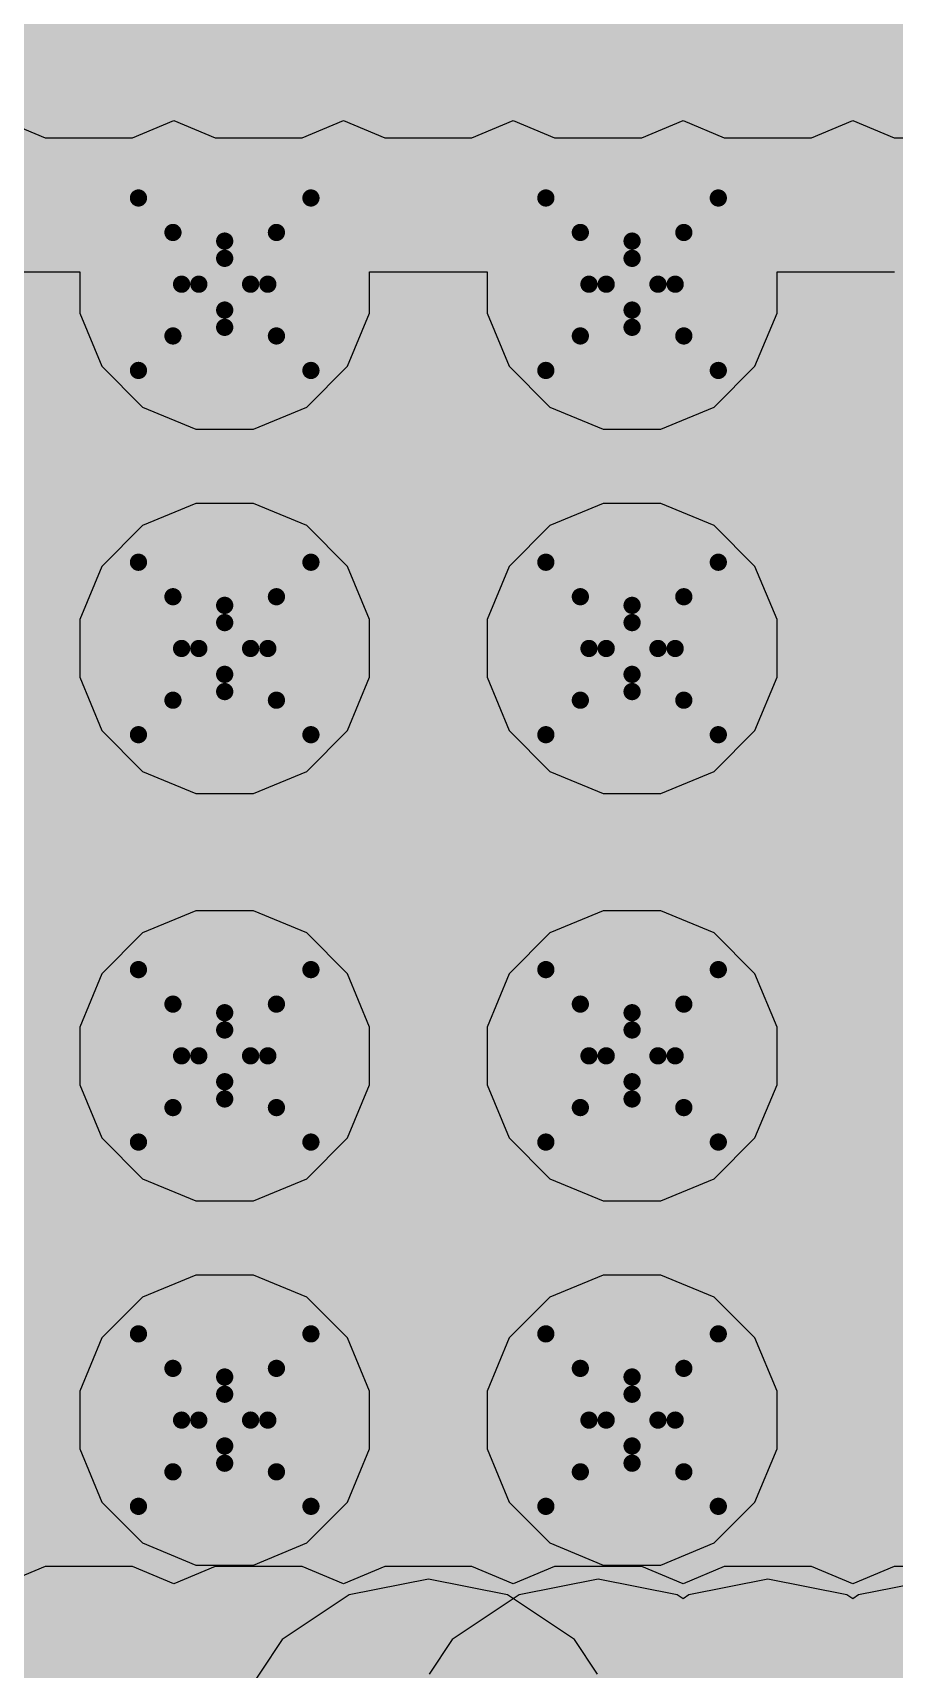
# Model space of a CAD drawing. Header units: inches. Extents: x -2 to 5376, y -4 to 5426.
# Drawn here: x 122.421 to 124.959, y 36.763 to 41.584 of the extents above; entities that cross this region are included whole.
import ezdxf

# ---------------------------------------------------------------- set-up
doc = ezdxf.new("R2010")
doc.units = ezdxf.units.IN
for name, color, linetype in [('Bottom Layer', 5, 'Continuous'), ('Drill Drawing', 1, 'Continuous'), ('Layer 1', 16, 'Continuous'), ('Layer 2', 76, 'Continuous'), ('Top Layer', 1, 'Continuous'), ('Top Solder', 216, 'Continuous'), ('Via Holes', 16, 'Continuous')]:
    doc.layers.add(name, color=color, linetype=linetype)

# ---------------------------------------------------------------- blocks, each defined once
blk = doc.blocks.new('AQFN_73_EP_7_7__144')
at = {"layer": 'Top Layer'}
blk.add_hatch(color=1, dxfattribs=at).paths.add_polyline_path([(-2.425, 2.425), (2.425, 2.425), (2.425, -2.425), (-2.425, -2.425)])
at = {"layer": 'Top Solder'}
blk.add_hatch(color=216, dxfattribs=at).paths.add_polyline_path([(-2.5266, 2.5266), (2.5266, 2.5266), (2.5266, -2.5266), (-2.5266, -2.5266)])

msp = doc.modelspace()

# ---------------------------------------------------------------- hatches: boundary and pattern name
at = {"layer": 'Bottom Layer'}
h = msp.add_hatch(color=5, dxfattribs=at)
edge = h.paths.add_edge_path()
edge.add_arc((122.9866, 40.8434), 0.3, 0, 360)
h = msp.add_hatch(color=5, dxfattribs=at)
edge = h.paths.add_edge_path()
edge.add_arc((124.1866, 40.8434), 0.3, 0, 360)
h = msp.add_hatch(color=5, dxfattribs=at)
edge = h.paths.add_edge_path()
edge.add_arc((122.9866, 39.7704), 0.3, 0, 360)
h = msp.add_hatch(color=5, dxfattribs=at)
edge = h.paths.add_edge_path()
edge.add_arc((124.1866, 39.7704), 0.3, 0, 360)
h = msp.add_hatch(color=5, dxfattribs=at)
edge = h.paths.add_edge_path()
edge.add_arc((122.9866, 38.5704), 0.3, 0, 360)
h = msp.add_hatch(color=5, dxfattribs=at)
edge = h.paths.add_edge_path()
edge.add_arc((124.1866, 38.5704), 0.3, 0, 360)
h = msp.add_hatch(color=5, dxfattribs=at)
edge = h.paths.add_edge_path()
edge.add_arc((122.9866, 37.4974), 0.3, 0, 360)
h = msp.add_hatch(color=5, dxfattribs=at)
edge = h.paths.add_edge_path()
edge.add_arc((124.1866, 37.4974), 0.3, 0, 360)
at = {"layer": 'Layer 1'}
h = msp.add_hatch(color=16, dxfattribs=at)
edge = h.paths.add_edge_path()
edge.add_arc((122.9866, 40.8434), 0.3, 0, 360)
h = msp.add_hatch(color=16, dxfattribs=at)
edge = h.paths.add_edge_path()
edge.add_arc((124.1866, 40.8434), 0.3, 0, 360)
h = msp.add_hatch(color=16, dxfattribs=at)
edge = h.paths.add_edge_path()
edge.add_arc((122.9866, 39.7704), 0.3, 0, 360)
h = msp.add_hatch(color=16, dxfattribs=at)
edge = h.paths.add_edge_path()
edge.add_arc((124.1866, 39.7704), 0.3, 0, 360)
h = msp.add_hatch(color=16, dxfattribs=at)
edge = h.paths.add_edge_path()
edge.add_arc((122.9866, 38.5704), 0.3, 0, 360)
h = msp.add_hatch(color=16, dxfattribs=at)
edge = h.paths.add_edge_path()
edge.add_arc((124.1866, 38.5704), 0.3, 0, 360)
h = msp.add_hatch(color=16, dxfattribs=at)
edge = h.paths.add_edge_path()
edge.add_arc((122.9866, 37.4974), 0.3, 0, 360)
h = msp.add_hatch(color=16, dxfattribs=at)
edge = h.paths.add_edge_path()
edge.add_arc((124.1866, 37.4974), 0.3, 0, 360)
at = {"layer": 'Layer 2'}
h = msp.add_hatch(color=76, dxfattribs=at)
edge = h.paths.add_edge_path()
edge.add_arc((122.9866, 40.8434), 0.3, 0, 360)
h = msp.add_hatch(color=76, dxfattribs=at)
edge = h.paths.add_edge_path()
edge.add_arc((124.1866, 40.8434), 0.3, 0, 360)
h = msp.add_hatch(color=76, dxfattribs=at)
edge = h.paths.add_edge_path()
edge.add_arc((122.9866, 39.7704), 0.3, 0, 360)
h = msp.add_hatch(color=76, dxfattribs=at)
edge = h.paths.add_edge_path()
edge.add_arc((124.1866, 39.7704), 0.3, 0, 360)
h = msp.add_hatch(color=76, dxfattribs=at)
edge = h.paths.add_edge_path()
edge.add_arc((122.9866, 38.5704), 0.3, 0, 360)
h = msp.add_hatch(color=76, dxfattribs=at)
edge = h.paths.add_edge_path()
edge.add_arc((124.1866, 38.5704), 0.3, 0, 360)
h = msp.add_hatch(color=76, dxfattribs=at)
edge = h.paths.add_edge_path()
edge.add_arc((122.9866, 37.4974), 0.3, 0, 360)
h = msp.add_hatch(color=76, dxfattribs=at)
edge = h.paths.add_edge_path()
edge.add_arc((124.1866, 37.4974), 0.3, 0, 360)
at = {"layer": 'Top Layer'}
h = msp.add_hatch(color=1, dxfattribs=at)
edge = h.paths.add_edge_path()
edge.add_arc((122.9866, 40.8434), 0.3, 0, 360)
h = msp.add_hatch(color=1, dxfattribs=at)
edge = h.paths.add_edge_path()
edge.add_arc((124.1866, 40.8434), 0.3, 0, 360)
h = msp.add_hatch(color=1, dxfattribs=at)
edge = h.paths.add_edge_path()
edge.add_arc((122.9866, 39.7704), 0.3, 0, 360)
h = msp.add_hatch(color=1, dxfattribs=at)
edge = h.paths.add_edge_path()
edge.add_arc((124.1866, 39.7704), 0.3, 0, 360)
h = msp.add_hatch(color=1, dxfattribs=at)
edge = h.paths.add_edge_path()
edge.add_arc((122.9866, 38.5704), 0.3, 0, 360)
h = msp.add_hatch(color=1, dxfattribs=at)
edge = h.paths.add_edge_path()
edge.add_arc((124.1866, 38.5704), 0.3, 0, 360)
h = msp.add_hatch(color=1, dxfattribs=at)
edge = h.paths.add_edge_path()
edge.add_arc((122.9866, 37.4974), 0.3, 0, 360)
h = msp.add_hatch(color=1, dxfattribs=at)
edge = h.paths.add_edge_path()
edge.add_arc((124.1866, 37.4974), 0.3, 0, 360)
at = {"layer": 'Via Holes'}
h = msp.add_hatch(color=7, dxfattribs=at)
edge = h.paths.add_edge_path()
edge.add_arc((122.9866, 40.8434), 0.15, 0, 360)
h = msp.add_hatch(color=7, dxfattribs=at)
edge = h.paths.add_edge_path()
edge.add_arc((124.1866, 40.8434), 0.15, 0, 360)
h = msp.add_hatch(color=7, dxfattribs=at)
edge = h.paths.add_edge_path()
edge.add_arc((122.9866, 39.7704), 0.15, 0, 360)
h = msp.add_hatch(color=7, dxfattribs=at)
edge = h.paths.add_edge_path()
edge.add_arc((124.1866, 39.7704), 0.15, 0, 360)
h = msp.add_hatch(color=7, dxfattribs=at)
edge = h.paths.add_edge_path()
edge.add_arc((122.9866, 38.5704), 0.15, 0, 360)
h = msp.add_hatch(color=7, dxfattribs=at)
edge = h.paths.add_edge_path()
edge.add_arc((124.1866, 38.5704), 0.15, 0, 360)
h = msp.add_hatch(color=7, dxfattribs=at)
edge = h.paths.add_edge_path()
edge.add_arc((122.9866, 37.4974), 0.15, 0, 360)
h = msp.add_hatch(color=7, dxfattribs=at)
edge = h.paths.add_edge_path()
edge.add_arc((124.1866, 37.4974), 0.15, 0, 360)

# ---------------------------------------------------------------- linework, layer by layer
at = {"layer": 'Bottom Layer'}
for p, q in [((124.0866, 37.029), (123.8537, 36.9827)), ((124.3195, 36.9827), (124.0866, 37.029)), ((124.5866, 37.029), (124.3537, 36.9827)), ((124.8195, 36.9827), (124.5866, 37.029)), ((125.0866, 37.029), (124.8537, 36.9827)), ((123.8537, 36.9827), (123.6563, 36.8507)), ((124.3366, 36.9712), (124.3195, 36.9827)), ((124.3537, 36.9827), (124.3366, 36.9712)), ((124.8366, 36.9712), (124.8195, 36.9827)), ((124.8537, 36.9827), (124.8366, 36.9712)), ((123.6563, 36.8507), (123.5885, 36.7494))]:
    msp.add_line(p, q, dxfattribs=at)
at = {"layer": 'Drill Drawing'}
for points in [[(122.7326, 41.0974, 0.0508, 0.0508, 0), (122.9866, 40.9704, 0.0508, 0.0508, 0)], [(122.7326, 41.0974, 0.0508, 0.0508, 0), (122.8596, 40.8434, 0.0508, 0.0508, 0)], [(122.9866, 40.9704, 0.0508, 0.0508, 0), (123.2406, 41.0974, 0.0508, 0.0508, 0)], [(123.1136, 40.8434, 0.0508, 0.0508, 0), (123.2406, 41.0974, 0.0508, 0.0508, 0)], [(123.9326, 41.0974, 0.0508, 0.0508, 0), (124.1866, 40.9704, 0.0508, 0.0508, 0)], [(123.9326, 41.0974, 0.0508, 0.0508, 0), (124.0596, 40.8434, 0.0508, 0.0508, 0)], [(124.1866, 40.9704, 0.0508, 0.0508, 0), (124.4406, 41.0974, 0.0508, 0.0508, 0)], [(124.3136, 40.8434, 0.0508, 0.0508, 0), (124.4406, 41.0974, 0.0508, 0.0508, 0)], [(122.8342, 40.9958, 0.0508, 0.0508, 0), (122.9866, 40.9196, 0.0508, 0.0508, 0)], [(122.8342, 40.9958, 0.0508, 0.0508, 0), (122.9104, 40.8434, 0.0508, 0.0508, 0)], [(122.9866, 40.9196, 0.0508, 0.0508, 0), (123.139, 40.9958, 0.0508, 0.0508, 0)], [(123.0628, 40.8434, 0.0508, 0.0508, 0), (123.139, 40.9958, 0.0508, 0.0508, 0)], [(124.0342, 40.9958, 0.0508, 0.0508, 0), (124.1866, 40.9196, 0.0508, 0.0508, 0)], [(124.0342, 40.9958, 0.0508, 0.0508, 0), (124.1104, 40.8434, 0.0508, 0.0508, 0)], [(124.1866, 40.9196, 0.0508, 0.0508, 0), (124.339, 40.9958, 0.0508, 0.0508, 0)], [(124.2628, 40.8434, 0.0508, 0.0508, 0), (124.339, 40.9958, 0.0508, 0.0508, 0)], [(122.7326, 40.5894, 0.0508, 0.0508, 0), (122.8596, 40.8434, 0.0508, 0.0508, 0)], [(122.8342, 40.691, 0.0508, 0.0508, 0), (122.9104, 40.8434, 0.0508, 0.0508, 0)], [(123.0628, 40.8434, 0.0508, 0.0508, 0), (123.139, 40.691, 0.0508, 0.0508, 0)], [(123.1136, 40.8434, 0.0508, 0.0508, 0), (123.2406, 40.5894, 0.0508, 0.0508, 0)], [(123.9326, 40.5894, 0.0508, 0.0508, 0), (124.0596, 40.8434, 0.0508, 0.0508, 0)], [(124.0342, 40.691, 0.0508, 0.0508, 0), (124.1104, 40.8434, 0.0508, 0.0508, 0)], [(124.2628, 40.8434, 0.0508, 0.0508, 0), (124.339, 40.691, 0.0508, 0.0508, 0)], [(124.3136, 40.8434, 0.0508, 0.0508, 0), (124.4406, 40.5894, 0.0508, 0.0508, 0)], [(122.8342, 40.691, 0.0508, 0.0508, 0), (122.9866, 40.7672, 0.0508, 0.0508, 0)], [(122.9866, 40.7672, 0.0508, 0.0508, 0), (123.139, 40.691, 0.0508, 0.0508, 0)], [(124.0342, 40.691, 0.0508, 0.0508, 0), (124.1866, 40.7672, 0.0508, 0.0508, 0)], [(124.1866, 40.7672, 0.0508, 0.0508, 0), (124.339, 40.691, 0.0508, 0.0508, 0)], [(122.7326, 40.5894, 0.0508, 0.0508, 0), (122.9866, 40.7164, 0.0508, 0.0508, 0)], [(122.9866, 40.7164, 0.0508, 0.0508, 0), (123.2406, 40.5894, 0.0508, 0.0508, 0)], [(123.9326, 40.5894, 0.0508, 0.0508, 0), (124.1866, 40.7164, 0.0508, 0.0508, 0)], [(124.1866, 40.7164, 0.0508, 0.0508, 0), (124.4406, 40.5894, 0.0508, 0.0508, 0)], [(122.7326, 40.0244, 0.0508, 0.0508, 0), (122.9866, 39.8974, 0.0508, 0.0508, 0)], [(122.7326, 40.0244, 0.0508, 0.0508, 0), (122.8596, 39.7704, 0.0508, 0.0508, 0)], [(122.9866, 39.8974, 0.0508, 0.0508, 0), (123.2406, 40.0244, 0.0508, 0.0508, 0)], [(123.1136, 39.7704, 0.0508, 0.0508, 0), (123.2406, 40.0244, 0.0508, 0.0508, 0)], [(123.9326, 40.0244, 0.0508, 0.0508, 0), (124.1866, 39.8974, 0.0508, 0.0508, 0)], [(123.9326, 40.0244, 0.0508, 0.0508, 0), (124.0596, 39.7704, 0.0508, 0.0508, 0)], [(124.1866, 39.8974, 0.0508, 0.0508, 0), (124.4406, 40.0244, 0.0508, 0.0508, 0)], [(124.3136, 39.7704, 0.0508, 0.0508, 0), (124.4406, 40.0244, 0.0508, 0.0508, 0)], [(122.8342, 39.9228, 0.0508, 0.0508, 0), (122.9866, 39.8466, 0.0508, 0.0508, 0)], [(122.8342, 39.9228, 0.0508, 0.0508, 0), (122.9104, 39.7704, 0.0508, 0.0508, 0)], [(122.9866, 39.8466, 0.0508, 0.0508, 0), (123.139, 39.9228, 0.0508, 0.0508, 0)], [(123.0628, 39.7704, 0.0508, 0.0508, 0), (123.139, 39.9228, 0.0508, 0.0508, 0)], [(124.0342, 39.9228, 0.0508, 0.0508, 0), (124.1866, 39.8466, 0.0508, 0.0508, 0)], [(124.0342, 39.9228, 0.0508, 0.0508, 0), (124.1104, 39.7704, 0.0508, 0.0508, 0)], [(124.1866, 39.8466, 0.0508, 0.0508, 0), (124.339, 39.9228, 0.0508, 0.0508, 0)], [(124.2628, 39.7704, 0.0508, 0.0508, 0), (124.339, 39.9228, 0.0508, 0.0508, 0)], [(122.7326, 39.5164, 0.0508, 0.0508, 0), (122.8596, 39.7704, 0.0508, 0.0508, 0)], [(122.8342, 39.618, 0.0508, 0.0508, 0), (122.9104, 39.7704, 0.0508, 0.0508, 0)], [(123.0628, 39.7704, 0.0508, 0.0508, 0), (123.139, 39.618, 0.0508, 0.0508, 0)], [(123.1136, 39.7704, 0.0508, 0.0508, 0), (123.2406, 39.5164, 0.0508, 0.0508, 0)], [(123.9326, 39.5164, 0.0508, 0.0508, 0), (124.0596, 39.7704, 0.0508, 0.0508, 0)], [(124.0342, 39.618, 0.0508, 0.0508, 0), (124.1104, 39.7704, 0.0508, 0.0508, 0)], [(124.2628, 39.7704, 0.0508, 0.0508, 0), (124.339, 39.618, 0.0508, 0.0508, 0)], [(124.3136, 39.7704, 0.0508, 0.0508, 0), (124.4406, 39.5164, 0.0508, 0.0508, 0)], [(122.8342, 39.618, 0.0508, 0.0508, 0), (122.9866, 39.6942, 0.0508, 0.0508, 0)], [(122.9866, 39.6942, 0.0508, 0.0508, 0), (123.139, 39.618, 0.0508, 0.0508, 0)], [(124.0342, 39.618, 0.0508, 0.0508, 0), (124.1866, 39.6942, 0.0508, 0.0508, 0)], [(124.1866, 39.6942, 0.0508, 0.0508, 0), (124.339, 39.618, 0.0508, 0.0508, 0)], [(122.7326, 39.5164, 0.0508, 0.0508, 0), (122.9866, 39.6434, 0.0508, 0.0508, 0)], [(122.9866, 39.6434, 0.0508, 0.0508, 0), (123.2406, 39.5164, 0.0508, 0.0508, 0)], [(123.9326, 39.5164, 0.0508, 0.0508, 0), (124.1866, 39.6434, 0.0508, 0.0508, 0)], [(124.1866, 39.6434, 0.0508, 0.0508, 0), (124.4406, 39.5164, 0.0508, 0.0508, 0)], [(122.7326, 38.8244, 0.0508, 0.0508, 0), (122.9866, 38.6974, 0.0508, 0.0508, 0)], [(122.7326, 38.8244, 0.0508, 0.0508, 0), (122.8596, 38.5704, 0.0508, 0.0508, 0)], [(122.9866, 38.6974, 0.0508, 0.0508, 0), (123.2406, 38.8244, 0.0508, 0.0508, 0)], [(123.1136, 38.5704, 0.0508, 0.0508, 0), (123.2406, 38.8244, 0.0508, 0.0508, 0)], [(123.9326, 38.8244, 0.0508, 0.0508, 0), (124.1866, 38.6974, 0.0508, 0.0508, 0)], [(123.9326, 38.8244, 0.0508, 0.0508, 0), (124.0596, 38.5704, 0.0508, 0.0508, 0)], [(124.1866, 38.6974, 0.0508, 0.0508, 0), (124.4406, 38.8244, 0.0508, 0.0508, 0)], [(124.3136, 38.5704, 0.0508, 0.0508, 0), (124.4406, 38.8244, 0.0508, 0.0508, 0)], [(122.8342, 38.7228, 0.0508, 0.0508, 0), (122.9866, 38.6466, 0.0508, 0.0508, 0)], [(122.8342, 38.7228, 0.0508, 0.0508, 0), (122.9104, 38.5704, 0.0508, 0.0508, 0)], [(122.9866, 38.6466, 0.0508, 0.0508, 0), (123.139, 38.7228, 0.0508, 0.0508, 0)], [(123.0628, 38.5704, 0.0508, 0.0508, 0), (123.139, 38.7228, 0.0508, 0.0508, 0)], [(124.0342, 38.7228, 0.0508, 0.0508, 0), (124.1866, 38.6466, 0.0508, 0.0508, 0)], [(124.0342, 38.7228, 0.0508, 0.0508, 0), (124.1104, 38.5704, 0.0508, 0.0508, 0)], [(124.1866, 38.6466, 0.0508, 0.0508, 0), (124.339, 38.7228, 0.0508, 0.0508, 0)], [(124.2628, 38.5704, 0.0508, 0.0508, 0), (124.339, 38.7228, 0.0508, 0.0508, 0)], [(122.7326, 38.3164, 0.0508, 0.0508, 0), (122.8596, 38.5704, 0.0508, 0.0508, 0)], [(122.8342, 38.418, 0.0508, 0.0508, 0), (122.9104, 38.5704, 0.0508, 0.0508, 0)], [(123.0628, 38.5704, 0.0508, 0.0508, 0), (123.139, 38.418, 0.0508, 0.0508, 0)], [(123.1136, 38.5704, 0.0508, 0.0508, 0), (123.2406, 38.3164, 0.0508, 0.0508, 0)], [(123.9326, 38.3164, 0.0508, 0.0508, 0), (124.0596, 38.5704, 0.0508, 0.0508, 0)], [(124.0342, 38.418, 0.0508, 0.0508, 0), (124.1104, 38.5704, 0.0508, 0.0508, 0)], [(124.2628, 38.5704, 0.0508, 0.0508, 0), (124.339, 38.418, 0.0508, 0.0508, 0)], [(124.3136, 38.5704, 0.0508, 0.0508, 0), (124.4406, 38.3164, 0.0508, 0.0508, 0)], [(122.8342, 38.418, 0.0508, 0.0508, 0), (122.9866, 38.4942, 0.0508, 0.0508, 0)], [(122.9866, 38.4942, 0.0508, 0.0508, 0), (123.139, 38.418, 0.0508, 0.0508, 0)], [(124.0342, 38.418, 0.0508, 0.0508, 0), (124.1866, 38.4942, 0.0508, 0.0508, 0)], [(124.1866, 38.4942, 0.0508, 0.0508, 0), (124.339, 38.418, 0.0508, 0.0508, 0)], [(122.7326, 38.3164, 0.0508, 0.0508, 0), (122.9866, 38.4434, 0.0508, 0.0508, 0)], [(122.9866, 38.4434, 0.0508, 0.0508, 0), (123.2406, 38.3164, 0.0508, 0.0508, 0)], [(123.9326, 38.3164, 0.0508, 0.0508, 0), (124.1866, 38.4434, 0.0508, 0.0508, 0)], [(124.1866, 38.4434, 0.0508, 0.0508, 0), (124.4406, 38.3164, 0.0508, 0.0508, 0)], [(122.7326, 37.7514, 0.0508, 0.0508, 0), (122.9866, 37.6244, 0.0508, 0.0508, 0)], [(122.7326, 37.7514, 0.0508, 0.0508, 0), (122.8596, 37.4974, 0.0508, 0.0508, 0)], [(122.9866, 37.6244, 0.0508, 0.0508, 0), (123.2406, 37.7514, 0.0508, 0.0508, 0)], [(123.1136, 37.4974, 0.0508, 0.0508, 0), (123.2406, 37.7514, 0.0508, 0.0508, 0)], [(123.9326, 37.7514, 0.0508, 0.0508, 0), (124.1866, 37.6244, 0.0508, 0.0508, 0)], [(123.9326, 37.7514, 0.0508, 0.0508, 0), (124.0596, 37.4974, 0.0508, 0.0508, 0)], [(124.1866, 37.6244, 0.0508, 0.0508, 0), (124.4406, 37.7514, 0.0508, 0.0508, 0)], [(124.3136, 37.4974, 0.0508, 0.0508, 0), (124.4406, 37.7514, 0.0508, 0.0508, 0)], [(122.8342, 37.6498, 0.0508, 0.0508, 0), (122.9866, 37.5736, 0.0508, 0.0508, 0)], [(122.8342, 37.6498, 0.0508, 0.0508, 0), (122.9104, 37.4974, 0.0508, 0.0508, 0)], [(122.9866, 37.5736, 0.0508, 0.0508, 0), (123.139, 37.6498, 0.0508, 0.0508, 0)], [(123.0628, 37.4974, 0.0508, 0.0508, 0), (123.139, 37.6498, 0.0508, 0.0508, 0)], [(124.0342, 37.6498, 0.0508, 0.0508, 0), (124.1866, 37.5736, 0.0508, 0.0508, 0)], [(124.0342, 37.6498, 0.0508, 0.0508, 0), (124.1104, 37.4974, 0.0508, 0.0508, 0)], [(124.1866, 37.5736, 0.0508, 0.0508, 0), (124.339, 37.6498, 0.0508, 0.0508, 0)], [(124.2628, 37.4974, 0.0508, 0.0508, 0), (124.339, 37.6498, 0.0508, 0.0508, 0)], [(122.7326, 37.2434, 0.0508, 0.0508, 0), (122.8596, 37.4974, 0.0508, 0.0508, 0)], [(122.8342, 37.345, 0.0508, 0.0508, 0), (122.9104, 37.4974, 0.0508, 0.0508, 0)], [(123.0628, 37.4974, 0.0508, 0.0508, 0), (123.139, 37.345, 0.0508, 0.0508, 0)], [(123.1136, 37.4974, 0.0508, 0.0508, 0), (123.2406, 37.2434, 0.0508, 0.0508, 0)], [(123.9326, 37.2434, 0.0508, 0.0508, 0), (124.0596, 37.4974, 0.0508, 0.0508, 0)], [(124.0342, 37.345, 0.0508, 0.0508, 0), (124.1104, 37.4974, 0.0508, 0.0508, 0)], [(124.2628, 37.4974, 0.0508, 0.0508, 0), (124.339, 37.345, 0.0508, 0.0508, 0)], [(124.3136, 37.4974, 0.0508, 0.0508, 0), (124.4406, 37.2434, 0.0508, 0.0508, 0)], [(122.8342, 37.345, 0.0508, 0.0508, 0), (122.9866, 37.4212, 0.0508, 0.0508, 0)], [(122.9866, 37.4212, 0.0508, 0.0508, 0), (123.139, 37.345, 0.0508, 0.0508, 0)], [(124.0342, 37.345, 0.0508, 0.0508, 0), (124.1866, 37.4212, 0.0508, 0.0508, 0)], [(124.1866, 37.4212, 0.0508, 0.0508, 0), (124.339, 37.345, 0.0508, 0.0508, 0)], [(122.7326, 37.2434, 0.0508, 0.0508, 0), (122.9866, 37.3704, 0.0508, 0.0508, 0)], [(122.9866, 37.3704, 0.0508, 0.0508, 0), (123.2406, 37.2434, 0.0508, 0.0508, 0)], [(123.9326, 37.2434, 0.0508, 0.0508, 0), (124.1866, 37.3704, 0.0508, 0.0508, 0)], [(124.1866, 37.3704, 0.0508, 0.0508, 0), (124.4406, 37.2434, 0.0508, 0.0508, 0)]]:
    msp.add_lwpolyline(points, format="xyseb", dxfattribs=at)
for points in [[(122.7199, 41.0974, 0.0254, 0.0254, 1), (122.7453, 41.0974, 0.0254, 0.0254, 1)], [(122.7199, 41.0974, 0.0254, 0.0254, 1), (122.7453, 41.0974, 0.0254, 0.0254, 1)], [(123.2279, 41.0974, 0.0254, 0.0254, 1), (123.2533, 41.0974, 0.0254, 0.0254, 1)], [(123.2279, 41.0974, 0.0254, 0.0254, 1), (123.2533, 41.0974, 0.0254, 0.0254, 1)], [(123.9199, 41.0974, 0.0254, 0.0254, 1), (123.9453, 41.0974, 0.0254, 0.0254, 1)], [(123.9199, 41.0974, 0.0254, 0.0254, 1), (123.9453, 41.0974, 0.0254, 0.0254, 1)], [(124.4279, 41.0974, 0.0254, 0.0254, 1), (124.4533, 41.0974, 0.0254, 0.0254, 1)], [(124.4279, 41.0974, 0.0254, 0.0254, 1), (124.4533, 41.0974, 0.0254, 0.0254, 1)], [(122.8215, 40.9958, 0.0254, 0.0254, 1), (122.8469, 40.9958, 0.0254, 0.0254, 1)], [(122.8215, 40.9958, 0.0254, 0.0254, 1), (122.8469, 40.9958, 0.0254, 0.0254, 1)], [(122.9739, 40.9704, 0.0254, 0.0254, 1), (122.9993, 40.9704, 0.0254, 0.0254, 1)], [(122.9739, 40.9704, 0.0254, 0.0254, 1), (122.9993, 40.9704, 0.0254, 0.0254, 1)], [(123.1263, 40.9958, 0.0254, 0.0254, 1), (123.1517, 40.9958, 0.0254, 0.0254, 1)], [(123.1263, 40.9958, 0.0254, 0.0254, 1), (123.1517, 40.9958, 0.0254, 0.0254, 1)], [(124.0215, 40.9958, 0.0254, 0.0254, 1), (124.0469, 40.9958, 0.0254, 0.0254, 1)], [(124.0215, 40.9958, 0.0254, 0.0254, 1), (124.0469, 40.9958, 0.0254, 0.0254, 1)], [(124.1739, 40.9704, 0.0254, 0.0254, 1), (124.1993, 40.9704, 0.0254, 0.0254, 1)], [(124.1739, 40.9704, 0.0254, 0.0254, 1), (124.1993, 40.9704, 0.0254, 0.0254, 1)], [(124.3263, 40.9958, 0.0254, 0.0254, 1), (124.3517, 40.9958, 0.0254, 0.0254, 1)], [(124.3263, 40.9958, 0.0254, 0.0254, 1), (124.3517, 40.9958, 0.0254, 0.0254, 1)], [(122.9739, 40.9196, 0.0254, 0.0254, 1), (122.9993, 40.9196, 0.0254, 0.0254, 1)], [(122.9739, 40.9196, 0.0254, 0.0254, 1), (122.9993, 40.9196, 0.0254, 0.0254, 1)], [(124.1739, 40.9196, 0.0254, 0.0254, 1), (124.1993, 40.9196, 0.0254, 0.0254, 1)], [(124.1739, 40.9196, 0.0254, 0.0254, 1), (124.1993, 40.9196, 0.0254, 0.0254, 1)], [(122.8469, 40.8434, 0.0254, 0.0254, 1), (122.8723, 40.8434, 0.0254, 0.0254, 1)], [(122.8469, 40.8434, 0.0254, 0.0254, 1), (122.8723, 40.8434, 0.0254, 0.0254, 1)], [(122.8977, 40.8434, 0.0254, 0.0254, 1), (122.9231, 40.8434, 0.0254, 0.0254, 1)], [(122.8977, 40.8434, 0.0254, 0.0254, 1), (122.9231, 40.8434, 0.0254, 0.0254, 1)], [(123.0501, 40.8434, 0.0254, 0.0254, 1), (123.0755, 40.8434, 0.0254, 0.0254, 1)], [(123.0501, 40.8434, 0.0254, 0.0254, 1), (123.0755, 40.8434, 0.0254, 0.0254, 1)], [(123.1009, 40.8434, 0.0254, 0.0254, 1), (123.1263, 40.8434, 0.0254, 0.0254, 1)], [(123.1009, 40.8434, 0.0254, 0.0254, 1), (123.1263, 40.8434, 0.0254, 0.0254, 1)], [(124.0469, 40.8434, 0.0254, 0.0254, 1), (124.0723, 40.8434, 0.0254, 0.0254, 1)], [(124.0469, 40.8434, 0.0254, 0.0254, 1), (124.0723, 40.8434, 0.0254, 0.0254, 1)], [(124.0977, 40.8434, 0.0254, 0.0254, 1), (124.1231, 40.8434, 0.0254, 0.0254, 1)], [(124.0977, 40.8434, 0.0254, 0.0254, 1), (124.1231, 40.8434, 0.0254, 0.0254, 1)], [(124.2501, 40.8434, 0.0254, 0.0254, 1), (124.2755, 40.8434, 0.0254, 0.0254, 1)], [(124.2501, 40.8434, 0.0254, 0.0254, 1), (124.2755, 40.8434, 0.0254, 0.0254, 1)], [(124.3009, 40.8434, 0.0254, 0.0254, 1), (124.3263, 40.8434, 0.0254, 0.0254, 1)], [(124.3009, 40.8434, 0.0254, 0.0254, 1), (124.3263, 40.8434, 0.0254, 0.0254, 1)], [(122.9739, 40.7672, 0.0254, 0.0254, 1), (122.9993, 40.7672, 0.0254, 0.0254, 1)], [(122.9739, 40.7672, 0.0254, 0.0254, 1), (122.9993, 40.7672, 0.0254, 0.0254, 1)], [(124.1739, 40.7672, 0.0254, 0.0254, 1), (124.1993, 40.7672, 0.0254, 0.0254, 1)], [(124.1739, 40.7672, 0.0254, 0.0254, 1), (124.1993, 40.7672, 0.0254, 0.0254, 1)], [(122.9739, 40.7164, 0.0254, 0.0254, 1), (122.9993, 40.7164, 0.0254, 0.0254, 1)], [(122.9739, 40.7164, 0.0254, 0.0254, 1), (122.9993, 40.7164, 0.0254, 0.0254, 1)], [(124.1739, 40.7164, 0.0254, 0.0254, 1), (124.1993, 40.7164, 0.0254, 0.0254, 1)], [(124.1739, 40.7164, 0.0254, 0.0254, 1), (124.1993, 40.7164, 0.0254, 0.0254, 1)], [(122.8215, 40.691, 0.0254, 0.0254, 1), (122.8469, 40.691, 0.0254, 0.0254, 1)], [(122.8215, 40.691, 0.0254, 0.0254, 1), (122.8469, 40.691, 0.0254, 0.0254, 1)], [(123.1263, 40.691, 0.0254, 0.0254, 1), (123.1517, 40.691, 0.0254, 0.0254, 1)], [(123.1263, 40.691, 0.0254, 0.0254, 1), (123.1517, 40.691, 0.0254, 0.0254, 1)], [(124.0215, 40.691, 0.0254, 0.0254, 1), (124.0469, 40.691, 0.0254, 0.0254, 1)], [(124.0215, 40.691, 0.0254, 0.0254, 1), (124.0469, 40.691, 0.0254, 0.0254, 1)], [(124.3263, 40.691, 0.0254, 0.0254, 1), (124.3517, 40.691, 0.0254, 0.0254, 1)], [(124.3263, 40.691, 0.0254, 0.0254, 1), (124.3517, 40.691, 0.0254, 0.0254, 1)], [(122.7199, 40.5894, 0.0254, 0.0254, 1), (122.7453, 40.5894, 0.0254, 0.0254, 1)], [(122.7199, 40.5894, 0.0254, 0.0254, 1), (122.7453, 40.5894, 0.0254, 0.0254, 1)], [(123.2279, 40.5894, 0.0254, 0.0254, 1), (123.2533, 40.5894, 0.0254, 0.0254, 1)], [(123.2279, 40.5894, 0.0254, 0.0254, 1), (123.2533, 40.5894, 0.0254, 0.0254, 1)], [(123.9199, 40.5894, 0.0254, 0.0254, 1), (123.9453, 40.5894, 0.0254, 0.0254, 1)], [(123.9199, 40.5894, 0.0254, 0.0254, 1), (123.9453, 40.5894, 0.0254, 0.0254, 1)], [(124.4279, 40.5894, 0.0254, 0.0254, 1), (124.4533, 40.5894, 0.0254, 0.0254, 1)], [(124.4279, 40.5894, 0.0254, 0.0254, 1), (124.4533, 40.5894, 0.0254, 0.0254, 1)], [(122.7199, 40.0244, 0.0254, 0.0254, 1), (122.7453, 40.0244, 0.0254, 0.0254, 1)], [(122.7199, 40.0244, 0.0254, 0.0254, 1), (122.7453, 40.0244, 0.0254, 0.0254, 1)], [(123.2279, 40.0244, 0.0254, 0.0254, 1), (123.2533, 40.0244, 0.0254, 0.0254, 1)], [(123.2279, 40.0244, 0.0254, 0.0254, 1), (123.2533, 40.0244, 0.0254, 0.0254, 1)], [(123.9199, 40.0244, 0.0254, 0.0254, 1), (123.9453, 40.0244, 0.0254, 0.0254, 1)], [(123.9199, 40.0244, 0.0254, 0.0254, 1), (123.9453, 40.0244, 0.0254, 0.0254, 1)], [(124.4279, 40.0244, 0.0254, 0.0254, 1), (124.4533, 40.0244, 0.0254, 0.0254, 1)], [(124.4279, 40.0244, 0.0254, 0.0254, 1), (124.4533, 40.0244, 0.0254, 0.0254, 1)], [(122.8215, 39.9228, 0.0254, 0.0254, 1), (122.8469, 39.9228, 0.0254, 0.0254, 1)], [(122.8215, 39.9228, 0.0254, 0.0254, 1), (122.8469, 39.9228, 0.0254, 0.0254, 1)], [(122.9739, 39.8974, 0.0254, 0.0254, 1), (122.9993, 39.8974, 0.0254, 0.0254, 1)], [(122.9739, 39.8974, 0.0254, 0.0254, 1), (122.9993, 39.8974, 0.0254, 0.0254, 1)], [(123.1263, 39.9228, 0.0254, 0.0254, 1), (123.1517, 39.9228, 0.0254, 0.0254, 1)], [(123.1263, 39.9228, 0.0254, 0.0254, 1), (123.1517, 39.9228, 0.0254, 0.0254, 1)], [(124.0215, 39.9228, 0.0254, 0.0254, 1), (124.0469, 39.9228, 0.0254, 0.0254, 1)], [(124.0215, 39.9228, 0.0254, 0.0254, 1), (124.0469, 39.9228, 0.0254, 0.0254, 1)], [(124.1739, 39.8974, 0.0254, 0.0254, 1), (124.1993, 39.8974, 0.0254, 0.0254, 1)], [(124.1739, 39.8974, 0.0254, 0.0254, 1), (124.1993, 39.8974, 0.0254, 0.0254, 1)], [(124.3263, 39.9228, 0.0254, 0.0254, 1), (124.3517, 39.9228, 0.0254, 0.0254, 1)], [(124.3263, 39.9228, 0.0254, 0.0254, 1), (124.3517, 39.9228, 0.0254, 0.0254, 1)], [(122.9739, 39.8466, 0.0254, 0.0254, 1), (122.9993, 39.8466, 0.0254, 0.0254, 1)], [(122.9739, 39.8466, 0.0254, 0.0254, 1), (122.9993, 39.8466, 0.0254, 0.0254, 1)], [(124.1739, 39.8466, 0.0254, 0.0254, 1), (124.1993, 39.8466, 0.0254, 0.0254, 1)], [(124.1739, 39.8466, 0.0254, 0.0254, 1), (124.1993, 39.8466, 0.0254, 0.0254, 1)], [(122.8469, 39.7704, 0.0254, 0.0254, 1), (122.8723, 39.7704, 0.0254, 0.0254, 1)], [(122.8469, 39.7704, 0.0254, 0.0254, 1), (122.8723, 39.7704, 0.0254, 0.0254, 1)], [(122.8977, 39.7704, 0.0254, 0.0254, 1), (122.9231, 39.7704, 0.0254, 0.0254, 1)], [(122.8977, 39.7704, 0.0254, 0.0254, 1), (122.9231, 39.7704, 0.0254, 0.0254, 1)], [(123.0501, 39.7704, 0.0254, 0.0254, 1), (123.0755, 39.7704, 0.0254, 0.0254, 1)], [(123.0501, 39.7704, 0.0254, 0.0254, 1), (123.0755, 39.7704, 0.0254, 0.0254, 1)], [(123.1009, 39.7704, 0.0254, 0.0254, 1), (123.1263, 39.7704, 0.0254, 0.0254, 1)], [(123.1009, 39.7704, 0.0254, 0.0254, 1), (123.1263, 39.7704, 0.0254, 0.0254, 1)], [(124.0469, 39.7704, 0.0254, 0.0254, 1), (124.0723, 39.7704, 0.0254, 0.0254, 1)], [(124.0469, 39.7704, 0.0254, 0.0254, 1), (124.0723, 39.7704, 0.0254, 0.0254, 1)], [(124.0977, 39.7704, 0.0254, 0.0254, 1), (124.1231, 39.7704, 0.0254, 0.0254, 1)], [(124.0977, 39.7704, 0.0254, 0.0254, 1), (124.1231, 39.7704, 0.0254, 0.0254, 1)], [(124.2501, 39.7704, 0.0254, 0.0254, 1), (124.2755, 39.7704, 0.0254, 0.0254, 1)], [(124.2501, 39.7704, 0.0254, 0.0254, 1), (124.2755, 39.7704, 0.0254, 0.0254, 1)], [(124.3009, 39.7704, 0.0254, 0.0254, 1), (124.3263, 39.7704, 0.0254, 0.0254, 1)], [(124.3009, 39.7704, 0.0254, 0.0254, 1), (124.3263, 39.7704, 0.0254, 0.0254, 1)], [(122.9739, 39.6942, 0.0254, 0.0254, 1), (122.9993, 39.6942, 0.0254, 0.0254, 1)], [(122.9739, 39.6942, 0.0254, 0.0254, 1), (122.9993, 39.6942, 0.0254, 0.0254, 1)], [(124.1739, 39.6942, 0.0254, 0.0254, 1), (124.1993, 39.6942, 0.0254, 0.0254, 1)], [(124.1739, 39.6942, 0.0254, 0.0254, 1), (124.1993, 39.6942, 0.0254, 0.0254, 1)], [(122.8215, 39.618, 0.0254, 0.0254, 1), (122.8469, 39.618, 0.0254, 0.0254, 1)], [(122.8215, 39.618, 0.0254, 0.0254, 1), (122.8469, 39.618, 0.0254, 0.0254, 1)], [(122.9739, 39.6434, 0.0254, 0.0254, 1), (122.9993, 39.6434, 0.0254, 0.0254, 1)], [(122.9739, 39.6434, 0.0254, 0.0254, 1), (122.9993, 39.6434, 0.0254, 0.0254, 1)], [(123.1263, 39.618, 0.0254, 0.0254, 1), (123.1517, 39.618, 0.0254, 0.0254, 1)], [(123.1263, 39.618, 0.0254, 0.0254, 1), (123.1517, 39.618, 0.0254, 0.0254, 1)], [(124.0215, 39.618, 0.0254, 0.0254, 1), (124.0469, 39.618, 0.0254, 0.0254, 1)], [(124.0215, 39.618, 0.0254, 0.0254, 1), (124.0469, 39.618, 0.0254, 0.0254, 1)], [(124.1739, 39.6434, 0.0254, 0.0254, 1), (124.1993, 39.6434, 0.0254, 0.0254, 1)], [(124.1739, 39.6434, 0.0254, 0.0254, 1), (124.1993, 39.6434, 0.0254, 0.0254, 1)], [(124.3263, 39.618, 0.0254, 0.0254, 1), (124.3517, 39.618, 0.0254, 0.0254, 1)], [(124.3263, 39.618, 0.0254, 0.0254, 1), (124.3517, 39.618, 0.0254, 0.0254, 1)], [(122.7199, 39.5164, 0.0254, 0.0254, 1), (122.7453, 39.5164, 0.0254, 0.0254, 1)], [(122.7199, 39.5164, 0.0254, 0.0254, 1), (122.7453, 39.5164, 0.0254, 0.0254, 1)], [(123.2279, 39.5164, 0.0254, 0.0254, 1), (123.2533, 39.5164, 0.0254, 0.0254, 1)], [(123.2279, 39.5164, 0.0254, 0.0254, 1), (123.2533, 39.5164, 0.0254, 0.0254, 1)], [(123.9199, 39.5164, 0.0254, 0.0254, 1), (123.9453, 39.5164, 0.0254, 0.0254, 1)], [(123.9199, 39.5164, 0.0254, 0.0254, 1), (123.9453, 39.5164, 0.0254, 0.0254, 1)], [(124.4279, 39.5164, 0.0254, 0.0254, 1), (124.4533, 39.5164, 0.0254, 0.0254, 1)], [(124.4279, 39.5164, 0.0254, 0.0254, 1), (124.4533, 39.5164, 0.0254, 0.0254, 1)], [(122.7199, 38.8244, 0.0254, 0.0254, 1), (122.7453, 38.8244, 0.0254, 0.0254, 1)], [(122.7199, 38.8244, 0.0254, 0.0254, 1), (122.7453, 38.8244, 0.0254, 0.0254, 1)], [(123.2279, 38.8244, 0.0254, 0.0254, 1), (123.2533, 38.8244, 0.0254, 0.0254, 1)], [(123.2279, 38.8244, 0.0254, 0.0254, 1), (123.2533, 38.8244, 0.0254, 0.0254, 1)], [(123.9199, 38.8244, 0.0254, 0.0254, 1), (123.9453, 38.8244, 0.0254, 0.0254, 1)], [(123.9199, 38.8244, 0.0254, 0.0254, 1), (123.9453, 38.8244, 0.0254, 0.0254, 1)], [(124.4279, 38.8244, 0.0254, 0.0254, 1), (124.4533, 38.8244, 0.0254, 0.0254, 1)], [(124.4279, 38.8244, 0.0254, 0.0254, 1), (124.4533, 38.8244, 0.0254, 0.0254, 1)], [(122.8215, 38.7228, 0.0254, 0.0254, 1), (122.8469, 38.7228, 0.0254, 0.0254, 1)], [(122.8215, 38.7228, 0.0254, 0.0254, 1), (122.8469, 38.7228, 0.0254, 0.0254, 1)], [(122.9739, 38.6974, 0.0254, 0.0254, 1), (122.9993, 38.6974, 0.0254, 0.0254, 1)], [(122.9739, 38.6974, 0.0254, 0.0254, 1), (122.9993, 38.6974, 0.0254, 0.0254, 1)], [(123.1263, 38.7228, 0.0254, 0.0254, 1), (123.1517, 38.7228, 0.0254, 0.0254, 1)], [(123.1263, 38.7228, 0.0254, 0.0254, 1), (123.1517, 38.7228, 0.0254, 0.0254, 1)], [(124.0215, 38.7228, 0.0254, 0.0254, 1), (124.0469, 38.7228, 0.0254, 0.0254, 1)], [(124.0215, 38.7228, 0.0254, 0.0254, 1), (124.0469, 38.7228, 0.0254, 0.0254, 1)], [(124.1739, 38.6974, 0.0254, 0.0254, 1), (124.1993, 38.6974, 0.0254, 0.0254, 1)], [(124.1739, 38.6974, 0.0254, 0.0254, 1), (124.1993, 38.6974, 0.0254, 0.0254, 1)], [(124.3263, 38.7228, 0.0254, 0.0254, 1), (124.3517, 38.7228, 0.0254, 0.0254, 1)], [(124.3263, 38.7228, 0.0254, 0.0254, 1), (124.3517, 38.7228, 0.0254, 0.0254, 1)], [(122.9739, 38.6466, 0.0254, 0.0254, 1), (122.9993, 38.6466, 0.0254, 0.0254, 1)], [(122.9739, 38.6466, 0.0254, 0.0254, 1), (122.9993, 38.6466, 0.0254, 0.0254, 1)], [(124.1739, 38.6466, 0.0254, 0.0254, 1), (124.1993, 38.6466, 0.0254, 0.0254, 1)], [(124.1739, 38.6466, 0.0254, 0.0254, 1), (124.1993, 38.6466, 0.0254, 0.0254, 1)], [(122.8469, 38.5704, 0.0254, 0.0254, 1), (122.8723, 38.5704, 0.0254, 0.0254, 1)], [(122.8469, 38.5704, 0.0254, 0.0254, 1), (122.8723, 38.5704, 0.0254, 0.0254, 1)], [(122.8977, 38.5704, 0.0254, 0.0254, 1), (122.9231, 38.5704, 0.0254, 0.0254, 1)], [(122.8977, 38.5704, 0.0254, 0.0254, 1), (122.9231, 38.5704, 0.0254, 0.0254, 1)], [(123.0501, 38.5704, 0.0254, 0.0254, 1), (123.0755, 38.5704, 0.0254, 0.0254, 1)], [(123.0501, 38.5704, 0.0254, 0.0254, 1), (123.0755, 38.5704, 0.0254, 0.0254, 1)], [(123.1009, 38.5704, 0.0254, 0.0254, 1), (123.1263, 38.5704, 0.0254, 0.0254, 1)], [(123.1009, 38.5704, 0.0254, 0.0254, 1), (123.1263, 38.5704, 0.0254, 0.0254, 1)], [(124.0469, 38.5704, 0.0254, 0.0254, 1), (124.0723, 38.5704, 0.0254, 0.0254, 1)], [(124.0469, 38.5704, 0.0254, 0.0254, 1), (124.0723, 38.5704, 0.0254, 0.0254, 1)], [(124.0977, 38.5704, 0.0254, 0.0254, 1), (124.1231, 38.5704, 0.0254, 0.0254, 1)], [(124.0977, 38.5704, 0.0254, 0.0254, 1), (124.1231, 38.5704, 0.0254, 0.0254, 1)], [(124.2501, 38.5704, 0.0254, 0.0254, 1), (124.2755, 38.5704, 0.0254, 0.0254, 1)], [(124.2501, 38.5704, 0.0254, 0.0254, 1), (124.2755, 38.5704, 0.0254, 0.0254, 1)], [(124.3009, 38.5704, 0.0254, 0.0254, 1), (124.3263, 38.5704, 0.0254, 0.0254, 1)], [(124.3009, 38.5704, 0.0254, 0.0254, 1), (124.3263, 38.5704, 0.0254, 0.0254, 1)], [(122.9739, 38.4942, 0.0254, 0.0254, 1), (122.9993, 38.4942, 0.0254, 0.0254, 1)], [(122.9739, 38.4942, 0.0254, 0.0254, 1), (122.9993, 38.4942, 0.0254, 0.0254, 1)], [(124.1739, 38.4942, 0.0254, 0.0254, 1), (124.1993, 38.4942, 0.0254, 0.0254, 1)], [(124.1739, 38.4942, 0.0254, 0.0254, 1), (124.1993, 38.4942, 0.0254, 0.0254, 1)], [(122.8215, 38.418, 0.0254, 0.0254, 1), (122.8469, 38.418, 0.0254, 0.0254, 1)], [(122.8215, 38.418, 0.0254, 0.0254, 1), (122.8469, 38.418, 0.0254, 0.0254, 1)], [(122.9739, 38.4434, 0.0254, 0.0254, 1), (122.9993, 38.4434, 0.0254, 0.0254, 1)], [(122.9739, 38.4434, 0.0254, 0.0254, 1), (122.9993, 38.4434, 0.0254, 0.0254, 1)], [(123.1263, 38.418, 0.0254, 0.0254, 1), (123.1517, 38.418, 0.0254, 0.0254, 1)], [(123.1263, 38.418, 0.0254, 0.0254, 1), (123.1517, 38.418, 0.0254, 0.0254, 1)], [(124.0215, 38.418, 0.0254, 0.0254, 1), (124.0469, 38.418, 0.0254, 0.0254, 1)], [(124.0215, 38.418, 0.0254, 0.0254, 1), (124.0469, 38.418, 0.0254, 0.0254, 1)], [(124.1739, 38.4434, 0.0254, 0.0254, 1), (124.1993, 38.4434, 0.0254, 0.0254, 1)], [(124.1739, 38.4434, 0.0254, 0.0254, 1), (124.1993, 38.4434, 0.0254, 0.0254, 1)], [(124.3263, 38.418, 0.0254, 0.0254, 1), (124.3517, 38.418, 0.0254, 0.0254, 1)], [(124.3263, 38.418, 0.0254, 0.0254, 1), (124.3517, 38.418, 0.0254, 0.0254, 1)], [(122.7199, 38.3164, 0.0254, 0.0254, 1), (122.7453, 38.3164, 0.0254, 0.0254, 1)], [(122.7199, 38.3164, 0.0254, 0.0254, 1), (122.7453, 38.3164, 0.0254, 0.0254, 1)], [(123.2279, 38.3164, 0.0254, 0.0254, 1), (123.2533, 38.3164, 0.0254, 0.0254, 1)], [(123.2279, 38.3164, 0.0254, 0.0254, 1), (123.2533, 38.3164, 0.0254, 0.0254, 1)], [(123.9199, 38.3164, 0.0254, 0.0254, 1), (123.9453, 38.3164, 0.0254, 0.0254, 1)], [(123.9199, 38.3164, 0.0254, 0.0254, 1), (123.9453, 38.3164, 0.0254, 0.0254, 1)], [(124.4279, 38.3164, 0.0254, 0.0254, 1), (124.4533, 38.3164, 0.0254, 0.0254, 1)], [(124.4279, 38.3164, 0.0254, 0.0254, 1), (124.4533, 38.3164, 0.0254, 0.0254, 1)], [(122.7199, 37.7514, 0.0254, 0.0254, 1), (122.7453, 37.7514, 0.0254, 0.0254, 1)], [(122.7199, 37.7514, 0.0254, 0.0254, 1), (122.7453, 37.7514, 0.0254, 0.0254, 1)], [(123.2279, 37.7514, 0.0254, 0.0254, 1), (123.2533, 37.7514, 0.0254, 0.0254, 1)], [(123.2279, 37.7514, 0.0254, 0.0254, 1), (123.2533, 37.7514, 0.0254, 0.0254, 1)], [(123.9199, 37.7514, 0.0254, 0.0254, 1), (123.9453, 37.7514, 0.0254, 0.0254, 1)], [(123.9199, 37.7514, 0.0254, 0.0254, 1), (123.9453, 37.7514, 0.0254, 0.0254, 1)], [(124.4279, 37.7514, 0.0254, 0.0254, 1), (124.4533, 37.7514, 0.0254, 0.0254, 1)], [(124.4279, 37.7514, 0.0254, 0.0254, 1), (124.4533, 37.7514, 0.0254, 0.0254, 1)], [(122.8215, 37.6498, 0.0254, 0.0254, 1), (122.8469, 37.6498, 0.0254, 0.0254, 1)], [(122.8215, 37.6498, 0.0254, 0.0254, 1), (122.8469, 37.6498, 0.0254, 0.0254, 1)], [(123.1263, 37.6498, 0.0254, 0.0254, 1), (123.1517, 37.6498, 0.0254, 0.0254, 1)], [(123.1263, 37.6498, 0.0254, 0.0254, 1), (123.1517, 37.6498, 0.0254, 0.0254, 1)], [(124.0215, 37.6498, 0.0254, 0.0254, 1), (124.0469, 37.6498, 0.0254, 0.0254, 1)], [(124.0215, 37.6498, 0.0254, 0.0254, 1), (124.0469, 37.6498, 0.0254, 0.0254, 1)], [(124.3263, 37.6498, 0.0254, 0.0254, 1), (124.3517, 37.6498, 0.0254, 0.0254, 1)], [(124.3263, 37.6498, 0.0254, 0.0254, 1), (124.3517, 37.6498, 0.0254, 0.0254, 1)], [(122.9739, 37.6244, 0.0254, 0.0254, 1), (122.9993, 37.6244, 0.0254, 0.0254, 1)], [(122.9739, 37.6244, 0.0254, 0.0254, 1), (122.9993, 37.6244, 0.0254, 0.0254, 1)], [(124.1739, 37.6244, 0.0254, 0.0254, 1), (124.1993, 37.6244, 0.0254, 0.0254, 1)], [(124.1739, 37.6244, 0.0254, 0.0254, 1), (124.1993, 37.6244, 0.0254, 0.0254, 1)], [(122.9739, 37.5736, 0.0254, 0.0254, 1), (122.9993, 37.5736, 0.0254, 0.0254, 1)], [(122.9739, 37.5736, 0.0254, 0.0254, 1), (122.9993, 37.5736, 0.0254, 0.0254, 1)], [(124.1739, 37.5736, 0.0254, 0.0254, 1), (124.1993, 37.5736, 0.0254, 0.0254, 1)], [(124.1739, 37.5736, 0.0254, 0.0254, 1), (124.1993, 37.5736, 0.0254, 0.0254, 1)], [(122.8469, 37.4974, 0.0254, 0.0254, 1), (122.8723, 37.4974, 0.0254, 0.0254, 1)], [(122.8469, 37.4974, 0.0254, 0.0254, 1), (122.8723, 37.4974, 0.0254, 0.0254, 1)], [(122.8977, 37.4974, 0.0254, 0.0254, 1), (122.9231, 37.4974, 0.0254, 0.0254, 1)], [(122.8977, 37.4974, 0.0254, 0.0254, 1), (122.9231, 37.4974, 0.0254, 0.0254, 1)], [(123.0501, 37.4974, 0.0254, 0.0254, 1), (123.0755, 37.4974, 0.0254, 0.0254, 1)], [(123.0501, 37.4974, 0.0254, 0.0254, 1), (123.0755, 37.4974, 0.0254, 0.0254, 1)], [(123.1009, 37.4974, 0.0254, 0.0254, 1), (123.1263, 37.4974, 0.0254, 0.0254, 1)], [(123.1009, 37.4974, 0.0254, 0.0254, 1), (123.1263, 37.4974, 0.0254, 0.0254, 1)], [(124.0469, 37.4974, 0.0254, 0.0254, 1), (124.0723, 37.4974, 0.0254, 0.0254, 1)], [(124.0469, 37.4974, 0.0254, 0.0254, 1), (124.0723, 37.4974, 0.0254, 0.0254, 1)], [(124.0977, 37.4974, 0.0254, 0.0254, 1), (124.1231, 37.4974, 0.0254, 0.0254, 1)], [(124.0977, 37.4974, 0.0254, 0.0254, 1), (124.1231, 37.4974, 0.0254, 0.0254, 1)], [(124.2501, 37.4974, 0.0254, 0.0254, 1), (124.2755, 37.4974, 0.0254, 0.0254, 1)], [(124.2501, 37.4974, 0.0254, 0.0254, 1), (124.2755, 37.4974, 0.0254, 0.0254, 1)], [(124.3009, 37.4974, 0.0254, 0.0254, 1), (124.3263, 37.4974, 0.0254, 0.0254, 1)], [(124.3009, 37.4974, 0.0254, 0.0254, 1), (124.3263, 37.4974, 0.0254, 0.0254, 1)], [(122.9739, 37.4212, 0.0254, 0.0254, 1), (122.9993, 37.4212, 0.0254, 0.0254, 1)], [(122.9739, 37.4212, 0.0254, 0.0254, 1), (122.9993, 37.4212, 0.0254, 0.0254, 1)], [(124.1739, 37.4212, 0.0254, 0.0254, 1), (124.1993, 37.4212, 0.0254, 0.0254, 1)], [(124.1739, 37.4212, 0.0254, 0.0254, 1), (124.1993, 37.4212, 0.0254, 0.0254, 1)], [(122.8215, 37.345, 0.0254, 0.0254, 1), (122.8469, 37.345, 0.0254, 0.0254, 1)], [(122.8215, 37.345, 0.0254, 0.0254, 1), (122.8469, 37.345, 0.0254, 0.0254, 1)], [(122.9739, 37.3704, 0.0254, 0.0254, 1), (122.9993, 37.3704, 0.0254, 0.0254, 1)], [(122.9739, 37.3704, 0.0254, 0.0254, 1), (122.9993, 37.3704, 0.0254, 0.0254, 1)], [(123.1263, 37.345, 0.0254, 0.0254, 1), (123.1517, 37.345, 0.0254, 0.0254, 1)], [(123.1263, 37.345, 0.0254, 0.0254, 1), (123.1517, 37.345, 0.0254, 0.0254, 1)], [(124.0215, 37.345, 0.0254, 0.0254, 1), (124.0469, 37.345, 0.0254, 0.0254, 1)], [(124.0215, 37.345, 0.0254, 0.0254, 1), (124.0469, 37.345, 0.0254, 0.0254, 1)], [(124.1739, 37.3704, 0.0254, 0.0254, 1), (124.1993, 37.3704, 0.0254, 0.0254, 1)], [(124.1739, 37.3704, 0.0254, 0.0254, 1), (124.1993, 37.3704, 0.0254, 0.0254, 1)], [(124.3263, 37.345, 0.0254, 0.0254, 1), (124.3517, 37.345, 0.0254, 0.0254, 1)], [(124.3263, 37.345, 0.0254, 0.0254, 1), (124.3517, 37.345, 0.0254, 0.0254, 1)], [(122.7199, 37.2434, 0.0254, 0.0254, 1), (122.7453, 37.2434, 0.0254, 0.0254, 1)], [(122.7199, 37.2434, 0.0254, 0.0254, 1), (122.7453, 37.2434, 0.0254, 0.0254, 1)], [(123.2279, 37.2434, 0.0254, 0.0254, 1), (123.2533, 37.2434, 0.0254, 0.0254, 1)], [(123.2279, 37.2434, 0.0254, 0.0254, 1), (123.2533, 37.2434, 0.0254, 0.0254, 1)], [(123.9199, 37.2434, 0.0254, 0.0254, 1), (123.9453, 37.2434, 0.0254, 0.0254, 1)], [(123.9199, 37.2434, 0.0254, 0.0254, 1), (123.9453, 37.2434, 0.0254, 0.0254, 1)], [(124.4279, 37.2434, 0.0254, 0.0254, 1), (124.4533, 37.2434, 0.0254, 0.0254, 1)], [(124.4279, 37.2434, 0.0254, 0.0254, 1), (124.4533, 37.2434, 0.0254, 0.0254, 1)]]:
    msp.add_lwpolyline(points, format="xyseb", close=True, dxfattribs=at)
at = {"layer": 'Layer 1'}
for p, q in [((123.5866, 37.029), (123.3537, 36.9827)), ((123.8195, 36.9827), (123.5866, 37.029)), ((123.3537, 36.9827), (123.1563, 36.8507)), ((124.0169, 36.8507), (123.8195, 36.9827)), ((123.1563, 36.8507), (123.0243, 36.6533)), ((124.0847, 36.7494), (124.0169, 36.8507))]:
    msp.add_line(p, q, dxfattribs=at)
at = {"layer": 'Layer 2'}
for p, q in [((122.2136, 40.8795), (122.5596, 40.8795)), ((122.5596, 40.8795), (122.5596, 40.7585)), ((123.4136, 40.7585), (123.4136, 40.8795)), ((123.4136, 40.8795), (123.7596, 40.8795)), ((123.7596, 40.8795), (123.7596, 40.7585)), ((124.6136, 40.7585), (124.6136, 40.8795)), ((124.6136, 40.8795), (124.9596, 40.8795)), ((122.5596, 40.7585), (122.6246, 40.6015)), ((123.3486, 40.6015), (123.4136, 40.7585)), ((123.7596, 40.7585), (123.8246, 40.6015)), ((124.5486, 40.6015), (124.6136, 40.7585)), ((122.6246, 40.6015), (122.7447, 40.4814)), ((123.2285, 40.4814), (123.3486, 40.6015)), ((123.8246, 40.6015), (123.9447, 40.4814)), ((124.4285, 40.4814), (124.5486, 40.6015)), ((122.7447, 40.4814), (122.9017, 40.4164)), ((123.0715, 40.4164), (123.2285, 40.4814)), ((123.9447, 40.4814), (124.1017, 40.4164)), ((124.2715, 40.4164), (124.4285, 40.4814)), ((122.9017, 40.4164), (123.0715, 40.4164)), ((124.1017, 40.4164), (124.2715, 40.4164)), ((122.9017, 40.1974), (122.7447, 40.1324)), ((123.0715, 40.1974), (122.9017, 40.1974)), ((123.2285, 40.1324), (123.0715, 40.1974)), ((124.1017, 40.1974), (123.9447, 40.1324)), ((124.2715, 40.1974), (124.1017, 40.1974)), ((124.4285, 40.1324), (124.2715, 40.1974)), ((122.7447, 40.1324), (122.6246, 40.0123)), ((123.3486, 40.0123), (123.2285, 40.1324)), ((123.9447, 40.1324), (123.8246, 40.0123)), ((124.5486, 40.0123), (124.4285, 40.1324)), ((122.6246, 40.0123), (122.5596, 39.8553)), ((123.4136, 39.8553), (123.3486, 40.0123)), ((123.8246, 40.0123), (123.7596, 39.8553)), ((124.6136, 39.8553), (124.5486, 40.0123)), ((122.5596, 39.8553), (122.5596, 39.6855)), ((123.4136, 39.6855), (123.4136, 39.8553)), ((123.7596, 39.8553), (123.7596, 39.6855)), ((124.6136, 39.6855), (124.6136, 39.8553)), ((122.5596, 39.6855), (122.6246, 39.5285)), ((123.3486, 39.5285), (123.4136, 39.6855)), ((123.7596, 39.6855), (123.8246, 39.5285)), ((124.5486, 39.5285), (124.6136, 39.6855)), ((122.6246, 39.5285), (122.7447, 39.4084)), ((123.2285, 39.4084), (123.3486, 39.5285)), ((123.8246, 39.5285), (123.9447, 39.4084)), ((124.4285, 39.4084), (124.5486, 39.5285)), ((122.7447, 39.4084), (122.9017, 39.3434)), ((123.0715, 39.3434), (123.2285, 39.4084)), ((123.9447, 39.4084), (124.1017, 39.3434)), ((124.2715, 39.3434), (124.4285, 39.4084)), ((122.9017, 39.3434), (123.0715, 39.3434)), ((124.1017, 39.3434), (124.2715, 39.3434)), ((122.9017, 38.9974), (122.7447, 38.9324)), ((123.0715, 38.9974), (122.9017, 38.9974)), ((123.2285, 38.9324), (123.0715, 38.9974)), ((124.1017, 38.9974), (123.9447, 38.9324)), ((124.2715, 38.9974), (124.1017, 38.9974)), ((124.4285, 38.9324), (124.2715, 38.9974)), ((122.7447, 38.9324), (122.6246, 38.8123)), ((123.3486, 38.8123), (123.2285, 38.9324)), ((123.9447, 38.9324), (123.8246, 38.8123)), ((124.5486, 38.8123), (124.4285, 38.9324)), ((122.6246, 38.8123), (122.5596, 38.6553)), ((123.4136, 38.6553), (123.3486, 38.8123)), ((123.8246, 38.8123), (123.7596, 38.6553)), ((124.6136, 38.6553), (124.5486, 38.8123)), ((122.5596, 38.6553), (122.5596, 38.4855)), ((123.4136, 38.4855), (123.4136, 38.6553)), ((123.7596, 38.6553), (123.7596, 38.4855)), ((124.6136, 38.4855), (124.6136, 38.6553)), ((122.5596, 38.4855), (122.6246, 38.3285)), ((123.3486, 38.3285), (123.4136, 38.4855)), ((123.7596, 38.4855), (123.8246, 38.3285)), ((124.5486, 38.3285), (124.6136, 38.4855)), ((122.6246, 38.3285), (122.7447, 38.2084)), ((123.2285, 38.2084), (123.3486, 38.3285)), ((123.8246, 38.3285), (123.9447, 38.2084)), ((124.4285, 38.2084), (124.5486, 38.3285)), ((122.7447, 38.2084), (122.9017, 38.1434)), ((123.0715, 38.1434), (123.2285, 38.2084)), ((123.9447, 38.2084), (124.1017, 38.1434)), ((124.2715, 38.1434), (124.4285, 38.2084)), ((122.9017, 38.1434), (123.0715, 38.1434)), ((124.1017, 38.1434), (124.2715, 38.1434)), ((122.9017, 37.9244), (122.7447, 37.8594)), ((123.0715, 37.9244), (122.9017, 37.9244)), ((123.2285, 37.8594), (123.0715, 37.9244)), ((124.1017, 37.9244), (123.9447, 37.8594)), ((124.2715, 37.9244), (124.1017, 37.9244)), ((124.4285, 37.8594), (124.2715, 37.9244)), ((122.7447, 37.8594), (122.6246, 37.7393)), ((123.3486, 37.7393), (123.2285, 37.8594)), ((123.9447, 37.8594), (123.8246, 37.7393)), ((124.5486, 37.7393), (124.4285, 37.8594)), ((122.6246, 37.7393), (122.5596, 37.5823)), ((123.4136, 37.5823), (123.3486, 37.7393)), ((123.8246, 37.7393), (123.7596, 37.5823)), ((124.6136, 37.5823), (124.5486, 37.7393)), ((122.5596, 37.5823), (122.5596, 37.4125)), ((123.4136, 37.4125), (123.4136, 37.5823)), ((123.7596, 37.5823), (123.7596, 37.4125)), ((124.6136, 37.4125), (124.6136, 37.5823)), ((122.5596, 37.4125), (122.6246, 37.2555)), ((123.3486, 37.2555), (123.4136, 37.4125)), ((123.7596, 37.4125), (123.8246, 37.2555)), ((124.5486, 37.2555), (124.6136, 37.4125)), ((122.6246, 37.2555), (122.7447, 37.1354)), ((123.2285, 37.1354), (123.3486, 37.2555)), ((123.8246, 37.2555), (123.9447, 37.1354)), ((124.4285, 37.1354), (124.5486, 37.2555)), ((122.7447, 37.1354), (122.9017, 37.0704)), ((123.0715, 37.0704), (123.2285, 37.1354)), ((123.9447, 37.1354), (124.1017, 37.0704)), ((124.2715, 37.0704), (124.4285, 37.1354)), ((122.9017, 37.0704), (123.0715, 37.0704)), ((124.1017, 37.0704), (124.2715, 37.0704))]:
    msp.add_line(p, q, dxfattribs=at)
msp.add_lwpolyline([(121.7915, 41.4881, 0.1778, 0.1778, 0), (126.5849, 41.4881, 0.1778, 0.1778, 0)], format="xyseb", dxfattribs=at)
at = {"layer": 'Top Layer'}
for p, q in [((122.221, 41.3732), (122.4582, 41.2749)), ((122.715, 41.2749), (122.8366, 41.3253)), ((122.8366, 41.3253), (122.9582, 41.2749)), ((123.215, 41.2749), (123.3366, 41.3253)), ((123.3366, 41.3253), (123.4582, 41.2749)), ((123.715, 41.2749), (123.8366, 41.3253)), ((123.8366, 41.3253), (123.9582, 41.2749)), ((124.215, 41.2749), (124.3366, 41.3253)), ((124.3366, 41.3253), (124.4582, 41.2749)), ((124.715, 41.2749), (124.8366, 41.3253)), ((124.8366, 41.3253), (124.9582, 41.2749)), ((122.4582, 41.2749), (122.715, 41.2749)), ((122.9582, 41.2749), (123.215, 41.2749)), ((123.4582, 41.2749), (123.715, 41.2749)), ((123.9582, 41.2749), (124.215, 41.2749)), ((124.4582, 41.2749), (124.715, 41.2749)), ((124.9582, 41.2749), (125.215, 41.2749)), ((122.4582, 37.0659), (122.221, 36.9676)), ((122.715, 37.0659), (122.4582, 37.0659)), ((122.8366, 37.0155), (122.715, 37.0659)), ((122.9582, 37.0659), (122.8366, 37.0155)), ((123.215, 37.0659), (122.9582, 37.0659)), ((123.3366, 37.0155), (123.215, 37.0659)), ((123.4582, 37.0659), (123.3366, 37.0155)), ((123.715, 37.0659), (123.4582, 37.0659)), ((123.8366, 37.0155), (123.715, 37.0659)), ((123.9582, 37.0659), (123.8366, 37.0155)), ((124.215, 37.0659), (123.9582, 37.0659)), ((124.3366, 37.0155), (124.215, 37.0659)), ((124.4582, 37.0659), (124.3366, 37.0155)), ((124.715, 37.0659), (124.4582, 37.0659)), ((124.8366, 37.0155), (124.715, 37.0659)), ((124.9582, 37.0659), (124.8366, 37.0155)), ((125.215, 37.0659), (124.9582, 37.0659))]:
    msp.add_line(p, q, dxfattribs=at)

# ---------------------------------------------------------------- block references
msp.add_blockref('AQFN_73_EP_7_7__144', (123.5866, 39.1704))

doc.saveas('drawing.dxf')
